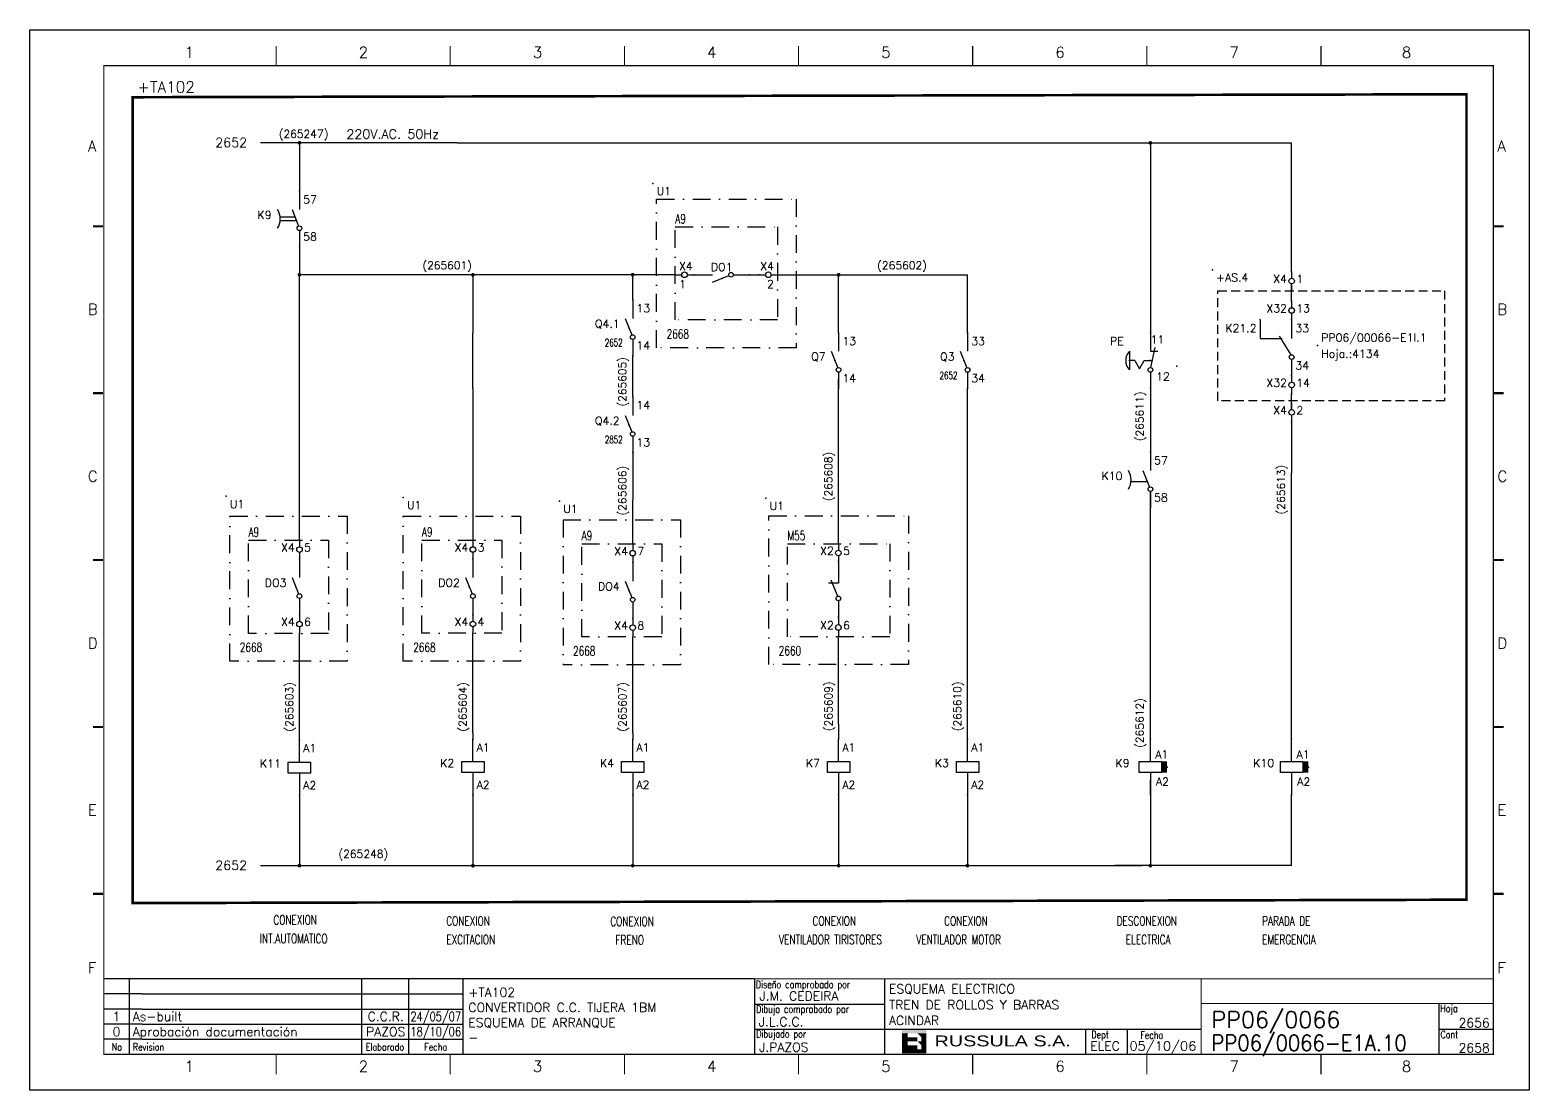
# Model space of a CAD drawing. Extents: x -25 to 1044, y -25744 to 292.
# Drawn here: x 89.6 to 509.6, y -7615.5 to -7318.5 of the extents above; entities that cross this region are included whole.
import ezdxf
from ezdxf.enums import TextEntityAlignment as Align

# ---------------------------------------------------------------- set-up
doc = ezdxf.new("R2010")
doc.units = 0
doc.header["$LTSCALE"] = 10
doc.header["$MEASUREMENT"] = 0
doc.linetypes.add('DASHDOT', pattern=[1, 0.5, -0.25, 0, -0.25])
doc.linetypes.add('HIDDEN', pattern=[0.375, 0.25, -0.125])
doc.layers.get('0').update_dxf_attribs({"linetype": 'CONTINUOUS'})
for name, color, linetype in [('1', 7, 'CONTINUOUS'), ('10', 5, 'CONTINUOUS'), ('102', 7, 'CONTINUOUS'), ('2', 7, 'CONTINUOUS'), ('3', 8, 'CONTINUOUS'), ('8', 1, 'CONTINUOUS'), ('9', 6, 'CONTINUOUS'), ('DIBUJO', 7, 'CONTINUOUS'), ('NODE', 7, 'CONTINUOUS')]:
    doc.layers.add(name, color=color, linetype=linetype)
doc.styles.add('HELVETICA', font='HELV.SHX')
doc.styles.add('LABEL', font='SIMPLEX', dxfattribs={"width": 0.8, "height": 4})
doc.styles.add('ROMANS', font='romans')
doc.styles.get("Standard").update_dxf_attribs({"font": 'simplex'})

# ---------------------------------------------------------------- blocks, each defined once
blk = doc.blocks.new('NOD', base_point=(237.5, 170))
at = {"layer": 'NODE'}
blk.add_point((237.5, 170), dxfattribs=at)
blk = doc.blocks.new('$071501S')
at = {"layer": '2'}
for p, q in [((0, -6), (0, 0)), ((-3, -6), (3, -6)), ((-3, -9), (-3, -6)), ((3, -6), (3, -9)), ((3, -9), (-3, -9)), ((0, -9), (0, -15))]:
    blk.add_line(p, q, dxfattribs=at)
at = {"layer": '2', "rotation": 90}
for p in [(0, 0), (0, -15)]:
    blk.add_blockref('NOD', p, dxfattribs=at)
at = {"layer": '8'}
for tag, p in [('1A', (1, -3.325)), ('2A', (1, -13.325))]:
    blk.add_attdef(tag, p, '', height=2.15, dxfattribs=at)
at = {"layer": '9'}
blk.add_attdef('ID', text='', height=2.15, dxfattribs=at).set_placement((-5, -7.5), align=Align.RIGHT)
blk = doc.blocks.new('$$PLU21C')
for p, q in [((0, 2.5), (0, 0.75)), ((0, -0.75), (0, -2.5))]:
    blk.add_line(p, q)
at = {"layer": '2'}
blk.add_circle((0, 0), 0.75, dxfattribs=at)
for p in [(0, 2.5), (0, -2.5)]:
    blk.add_blockref('NOD', p, dxfattribs=at)
at = {"layer": '8'}
blk.add_attdef('*A', (1.25, -0.5), '', height=2.15, dxfattribs=at)
at = {"layer": '9'}
blk.add_attdef('ID', text='', height=2.15, dxfattribs=at).set_placement((-1.25, -0.5), align=Align.RIGHT)
blk = doc.blocks.new('$070202S')
at = {"layer": '102'}
for p, q in [((0, 0), (0, -5)), ((-2, -5), (-0.23, -9.42)), ((0, -10.62), (0, -15))]:
    blk.add_line(p, q, dxfattribs=at)
blk.add_circle((0, -10), 0.625, dxfattribs=at)
blk.add_point((-1, -7.5), dxfattribs=at)
at = {"layer": '2'}
for p in [(0, 0), (0, -15)]:
    blk.add_blockref('NOD', p, dxfattribs=at)
at = {"layer": '8'}
for tag, p in [('1A', (1, -3.32)), ('2A', (1, -13.32))]:
    blk.add_attdef(tag, p, '', height=2.15, dxfattribs=at)
at = {"layer": '9'}
blk.add_attdef('ID', text='', height=2.15, dxfattribs=at).set_placement((-3.5, -7.5), align=Align.RIGHT)
blk = doc.blocks.new('$PP313')
at = {"layer": '2'}
blk.add_blockref('NOD', (0, 0), dxfattribs=at)
at = {"layer": '8'}
blk.add_attdef('1A', (1, -3.325), '', height=2.15, dxfattribs=at)
at = {"layer": '9'}
blk.add_attdef('ID', (1, 1), '', height=2.15, dxfattribs=at)
blk = doc.blocks.new('$0702029')
at = {"layer": '102'}
for p, q in [((0, 0), (5, 0)), ((10.62, 0), (15, 0)), ((5, -2), (9.42, -0.23))]:
    blk.add_line(p, q, dxfattribs=at)
blk.add_circle((10, 0), 0.625, dxfattribs=at)
blk.add_point((7.5, -1), dxfattribs=at)
at = {"layer": '2'}
for p in [(0, 0), (15, 0)]:
    blk.add_blockref('NOD', p, dxfattribs=at)
at = {"layer": '8', "flags": 8}
blk.add_attdef('1A', text='', height=2.15, dxfattribs=at).set_placement((4, -3.32), align=Align.RIGHT)
blk.add_attdef('2A', (11, -3.32), '', height=2.15, dxfattribs=at)
at = {"layer": '9'}
blk.add_attdef('ID', text='', height=2.15, dxfattribs=at).set_placement((7.5, 1), align=Align.CENTER)
blk = doc.blocks.new('$$PLR12C')
for p, q in [((-2.5, 0), (-0.75, 0)), ((0.75, 0), (2.5, 0))]:
    blk.add_line(p, q)
at = {"layer": '2'}
blk.add_circle((0, 0), 0.75, dxfattribs=at)
for p in [(-2.5, 0), (2.5, 0)]:
    blk.add_blockref('NOD', p, dxfattribs=at)
at = {"layer": '8'}
blk.add_attdef('*A', text='', height=2.15, dxfattribs=at).set_placement((1.5, -3.575), align=Align.RIGHT)
at = {"layer": '9'}
blk.add_attdef('ID', text='', height=2.15, dxfattribs=at).set_placement((1.5, 1.25), align=Align.RIGHT)
blk = doc.blocks.new('$$PLL21C')
for p, q in [((-2.5, 0), (-0.75, 0)), ((0.75, 0), (2.5, 0))]:
    blk.add_line(p, q)
at = {"layer": '2'}
blk.add_circle((0, 0), 0.75, dxfattribs=at)
for p in [(-2.5, 0), (2.5, 0)]:
    blk.add_blockref('NOD', p, dxfattribs=at)
at = {"layer": '8'}
blk.add_attdef('*A', (-1.5, -3.575), '', height=2.15, dxfattribs=at)
at = {"layer": '9'}
blk.add_attdef('ID', (-1.5, 1.25), '', height=2.15, dxfattribs=at)
blk = doc.blocks.new('$071507')
at = {"layer": '2'}
for p, q in [((6, 0), (0, 0)), ((6, 3), (9, 3)), ((6, -3), (6, 3)), ((9, 3), (9, -3)), ((9, 0), (15, 0)), ((9, -3), (6, -3))]:
    blk.add_line(p, q, dxfattribs=at)
blk.add_solid([(6, -3), (9, -3), (6, -4.5), (9, -4.5)], dxfattribs=at)
for p in [(0, 0), (15, 0), (7.5, -4.5)]:
    blk.add_blockref('NOD', p, dxfattribs=at)
at = {"layer": '8'}
blk.add_attdef('1A', text='', height=2.15, dxfattribs=at).set_placement((5, -3.325), align=Align.RIGHT)
blk.add_attdef('2A', (10, -3.325), '', height=2.15, dxfattribs=at)
at = {"layer": '9'}
blk.add_attdef('ID', text='', height=2.15, dxfattribs=at).set_placement((7.5, 4.175), align=Align.CENTER)
blk = doc.blocks.new('$021308')
at = {"layer": '2'}
blk.add_line((-2.5, 0), (2.5, 0), dxfattribs=at)
blk.add_arc((0, 2.625), 3.625, 226.39718, 313.60282, dxfattribs=at)
blk.add_blockref('NOD', (0, 0), dxfattribs=at)
blk = doc.blocks.new('$070203')
at = {"layer": '2'}
for p, q in [((0, 0), (5, 0)), ((9.39, 0.13), (4, 1.25)), ((5, 0), (5, 2)), ((10.62, 0), (15, 0))]:
    blk.add_line(p, q, dxfattribs=at)
blk.add_circle((10, 0), 0.625, dxfattribs=at)
for p in [(0, 0), (7.5, 0.52), (15, 0)]:
    blk.add_blockref('NOD', p, dxfattribs=at)
at = {"layer": '8'}
blk.add_attdef('1A', text='', height=2.15, dxfattribs=at).set_placement((4, -3.32), align=Align.RIGHT)
blk.add_attdef('2A', (11, -3.32), '', height=2.15, dxfattribs=at)
at = {"layer": '9'}
blk.add_attdef('ID', text='', height=2.15, dxfattribs=at).set_placement((7.5, 2.5), align=Align.CENTER)
blk = doc.blocks.new('$021208')
at = {"layer": '102'}
for p, q in [((-2.17, -3.75), (0, -2.5)), ((0, -5), (-2.17, -3.75)), ((0, -2.5), (0, -1)), ((0, -5), (0, -6.5))]:
    blk.add_line(p, q, dxfattribs=at)
at = {"layer": '3'}
for p in [(0, -1), (0, -6.5)]:
    blk.add_point(p, dxfattribs=at)
blk = doc.blocks.new('newcajec')
at = {"layer": '1'}
for p, q in [((179.4, 20.85), (0.13, 20.85)), ((7, 20.85), (7, 0)), ((71, 20.85), (71, 0)), ((84, 20.85), (84, 0.09)), ((99, 20.85), (99, 0)), ((215.2, 20.8), (215.2, 0)), ((10.6, 16.64), (0, 16.64)), ((10.6, 16.64), (99, 16.64)), ((184.64, 20.18), (184.81, 20.01)), ((184.81, 20.01), (185.18, 20.25)), ((10.6, 12.48), (0, 12.48)), ((10.6, 12.48), (99, 12.48)), ((179.4, 13.87), (215.2, 13.87)), ((368, 14.06), (368, 0)), ((10.6, 8.32), (0, 8.32)), ((10.6, 8.32), (99, 8.32)), ((10.6, 4.16), (0, 4.16)), ((10.6, 4.16), (99, 4.16)), ((179.4, 6.93), (267.63, 6.93)), ((267.63, 6.93), (302.5, 6.93)), ((270.63, 6.91), (270.63, 0)), ((282.07, 6.93), (282.07, 0)), ((368, 6.93), (383, 6.93))]:
    blk.add_line(p, q, dxfattribs=at)
for points in [[(47.5, 272.5, 0.3, 0.3, 0), (47.5, 277.91, 0.3, 0.3, 0)], [(95.5, 272.5, 0.3, 0.3, 0), (95.5, 277.91, 0.3, 0.3, 0)], [(143.5, 272.5, 0.3, 0.3, 0), (143.5, 277.91, 0.3, 0.3, 0)], [(191.5, 272.5, 0.3, 0.3, 0), (191.5, 277.91, 0.3, 0.3, 0)], [(239.5, 272.5, 0.3, 0.3, 0), (239.5, 277.91, 0.3, 0.3, 0)], [(287.5, 272.5, 0.3, 0.3, 0), (287.5, 277.91, 0.3, 0.3, 0)], [(335.5, 272.5, 0.3, 0.3, 0), (335.5, 277.91, 0.3, 0.3, 0)], [(-2.99, 228.23, 0.6, 0.6, 0), (-0.18, 228.23, 0.6, 0.6, 0)], [(383.01, 228.23, 0.6, 0.6, 0), (385.82, 228.23, 0.6, 0.6, 0)], [(-2.99, 182.23, 0.6, 0.6, 0), (-0.18, 182.23, 0.6, 0.6, 0)], [(383.01, 182.23, 0.6, 0.6, 0), (385.82, 182.23, 0.6, 0.6, 0)], [(-2.99, 136.23, 0.6, 0.6, 0), (-0.18, 136.23, 0.6, 0.6, 0)], [(383.01, 136.23, 0.6, 0.6, 0), (385.82, 136.23, 0.6, 0.6, 0)], [(-2.99, 90.23, 0.6, 0.6, 0), (-0.18, 90.23, 0.6, 0.6, 0)], [(383.01, 90.23, 0.6, 0.6, 0), (385.82, 90.23, 0.6, 0.6, 0)], [(-2.99, 44.23, 0.6, 0.6, 0), (-0.18, 44.23, 0.6, 0.6, 0)], [(383.01, 44.23, 0.6, 0.6, 0), (385.82, 44.23, 0.6, 0.6, 0)], [(383, 20.8, 0.3, 0.3, 0), (179.4, 20.8, 0.3, 0.3, 0), (179.4, 0, 0.3, 0.3, 0)], [(302.5, 20.8, 0.3, 0.3, 0), (302.5, 0, 0.3, 0.3, 0)], [(302.5, 14, 0.3, 0.3, 0), (383, 14, 0.3, 0.3, 0)], [(47.5, -5.5, 0.3, 0.3, 0), (47.5, -0.09, 0.3, 0.3, 0)], [(95.5, -5.5, 0.3, 0.3, 0), (95.5, -0.09, 0.3, 0.3, 0)], [(143.5, -5.5, 0.3, 0.3, 0), (143.5, -0.09, 0.3, 0.3, 0)], [(191.5, -5.5, 0.3, 0.3, 0), (191.5, -0.09, 0.3, 0.3, 0)], [(239.5, -5.5, 0.3, 0.3, 0), (239.5, -0.09, 0.3, 0.3, 0)], [(287.5, -5.5, 0.3, 0.3, 0), (287.5, -0.09, 0.3, 0.3, 0)], [(335.5, -5.5, 0.3, 0.3, 0), (335.5, -0.09, 0.3, 0.3, 0)]]:
    blk.add_lwpolyline(points, format="xyseb", dxfattribs=at)
at = {"layer": '1', "const_width": 0.3}
blk.add_lwpolyline([(0, 0), (0, 272.5), (383, 272.5), (383, 0)], close=True, dxfattribs=at)
at = {"layer": '2', "color": 14}
for p, q in [((221.42, 4.69), (221.42, 5.81)), ((221.42, 2.47), (221.42, 3.58))]:
    blk.add_line(p, q, dxfattribs=at)
for points in [[(220.05, 5.81), (220.05, 6.92), (226.74, 5.81), (226.74, 6.92)], [(221.42, 2.47), (220.05, 2.47), (221.42, 5.81), (220.05, 5.81)], [(221.42, 4.69), (224.25, 4.69), (221.42, 3.58), (224.25, 3.58)], [(224.25, 5.81), (225.37, 5.81), (225.37, 4.69)], [(225.37, 5.81), (226.74, 5.81), (225.37, 1.35), (226.74, 1.35)], [(224.25, 0.24), (224.25, 2.47), (220.05, 0.24), (220.05, 2.47)], [(224.25, 3.58), (225.37, 3.58), (225.37, 2.47)], [(226.74, 1.35), (226.74, 0.24), (224.25, 1.35), (224.25, 0.24)]]:
    blk.add_solid(points, dxfattribs=at)
at = {"layer": '1', "style": 'ROMANS'}
for s, p in [('1', (22.29, 274.68)), ('2', (70.29, 274.68)), ('3', (118.29, 274.68)), ('4', (166.29, 274.68)), ('5', (214.29, 274.68)), ('6', (262.29, 274.68)), ('7', (310.29, 274.68)), ('8', (357.79, 274.68)), ('A', (-4.37, 248.84)), ('A', (384.13, 248.84)), ('B', (-4.37, 203.84)), ('B', (384.13, 203.84)), ('C', (-4.37, 157.84)), ('C', (384.13, 157.84)), ('D', (-4.37, 111.84)), ('D', (384.13, 111.84)), ('E', (-4.37, 65.84)), ('E', (384.13, 65.84)), ('F', (-4.37, 22.34)), ('F', (384.13, 22.34)), ('1', (22.29, -4.82)), ('2', (70.29, -4.82)), ('3', (118.29, -4.82)), ('4', (166.29, -4.82)), ('5', (214.29, -4.82)), ('6', (262.29, -4.82)), ('7', (310.29, -4.82)), ('8', (357.79, -4.82))]:
    blk.add_text(s, height=3, dxfattribs=at).set_placement(p)
at = {"layer": '1', "style": 'LABEL', "width": 0.8}
for s, p in [('Diseno comprobado por', (179.73, 18.27)), ('Dibujo comprobado por', (179.81, 11.47)), ('Hoja', (368.38, 11.66)), ('Dibujado por', (179.83, 4.64)), ('Fecha', (285.71, 4.3)), ('Cont', (368.43, 4.46)), ('No', (2.23, 1.05)), ('Revision', (8, 1.05))]:
    blk.add_text(s, height=2, dxfattribs=at).set_placement(p)
for s, p in [('Dept', (274.61, 4.44)), ('Elaborado', (77.5, 1.05)), ('Fecha', (91.5, 1.05))]:
    blk.add_text(s, height=2, dxfattribs=at).set_placement(p, align=Align.CENTER)
at = {"layer": '10', "style": 'ROMANS'}
for tag, p in [('REV41', (3.5, 18.74)), ('REV43', (77.7, 18.74)), ('REV31', (3.5, 14.58)), ('REV33', (77.7, 14.58)), ('REV21', (3.5, 10.42)), ('REV23', (77.7, 10.42)), ('REV11', (3.5, 6.27)), ('REV13', (77.7, 6.27))]:
    blk.add_attdef(tag, text='', height=2.5, dxfattribs=at).set_placement(p, align=Align.MIDDLE)
for tag, p, height in [('REV42', (8, 17.49), 2.5), ('SHEETNAME1', (100.5, 15.83), 2.5), ('DESIGNCHECK', (180.74, 14.83), 2.5), ('DOCUMENTTYPE', (216.43, 16.8), 2.5), ('NOTA', (305.32, 15.8), 3), ('REV32', (8, 13.33), 2.5), ('SHEETNAME2', (100.5, 11.67), 2.5), ('OBJECT', (216.43, 12.4), 2.5), ('REV22', (8, 9.17), 2.5), ('SHEETNAME3', (100.5, 7.51), 2.5), ('DRAWINGCHECK', (180.53, 7.71), 2.5), ('CUSTOMER', (216.43, 8.08), 2.5), ('ORDER', (305.32, 7.3), 4.5), ('REV12', (8, 5.01), 2.5), ('SHEETNAME4', (100.5, 3.35), 2.5), ('DOCUMENT_ID', (305.32, 0.93), 4.4), ('USER', (180.63, 0.71), 2.5), ('DEPARTMENT', (271.93, 1.05), 2.5)]:
    blk.add_attdef(tag, p, '', height=height, dxfattribs=at)
for tag, width, p, p2 in [('REV44', 1.221199, (84.53, 17.49), (98.48, 17.49)), ('REV34', 1.221199, (84.53, 13.33), (98.48, 13.33)), ('REV24', 1.221199, (84.53, 9.17), (98.48, 9.17)), ('REV14', 1.221199, (84.53, 5.01), (98.48, 5.01)), ('CREATED2', 7.039915, (282.71, 1.05), (301.14, 1.05))]:
    blk.add_attdef(tag, text='', height=2.5, dxfattribs=dict(at, width=width)).set_placement(p, p2, align=Align.FIT)
for tag, p in [('SHEET', (382, 7.43)), ('NEXTSHEET', (382, 0.5))]:
    blk.add_attdef(tag, text='', height=2.5, dxfattribs=at).set_placement(p, align=Align.RIGHT)
at = {"layer": 'DIBUJO', "color": 14, "style": 'HELVETICA', "width": 1.3}
blk.add_text('RUSSULA S.A.', height=3, dxfattribs=at).set_placement((229, 2.19))
blk = doc.blocks.new('RR')
at = {"layer": '102'}
for p, q in [((158.63, 156.42), (158.63, 151.42)), ((167.05, 156.42), (167.05, 151.42)), ((158.63, 151.42), (164.55, 151.42)), ((163.74, 152), (166.82, 147)), ((167.05, 145.79), (167.05, 141.42))]:
    blk.add_line(p, q, dxfattribs=at)
blk.add_circle((167.05, 146.42), 0.625, dxfattribs=at)
at = {"layer": '2', "rotation": 270}
for p in [(158.63, 156.42), (167.05, 156.42)]:
    blk.add_blockref('NOD', p, dxfattribs=at)
at = {"layer": '9', "rotation": 270}
blk.add_blockref('NOD', (167.05, 141.42), dxfattribs=at)
at = {"layer": '8'}
blk.add_attdef('1A', text='', height=2.15, dxfattribs=at).set_placement((157.63, 153.09), align=Align.RIGHT)
for tag, p in [('2A', (168.05, 153.09)), ('3A', (168.05, 143.09))]:
    blk.add_attdef(tag, p, '', height=2.15, dxfattribs=at)
at = {"layer": '9'}
blk.add_attdef('ID', text='', height=2.15, dxfattribs=at).set_placement((161.05, 146.42), align=Align.RIGHT)

msp = doc.modelspace()

# ---------------------------------------------------------------- linework, layer by layer
for p, q in [((443.12, -7386.24), (443.12, -7350.15)), ((270.43, -7387.11), (164.87, -7387.11)), ((443.12, -7394.51), (443.12, -7389.63)), ((403.54, -7418.98), (403.54, -7436.75)), ((443.12, -7424.89), (443.12, -7420.59)), ((443.12, -7424.89), (443.12, -7422.95)), ((443.12, -7428.28), (443.12, -7442.62)), ((443.12, -7457.62), (443.12, -7442.62)), ((443.12, -7552.66), (393.6, -7552.66))]:
    msp.add_line(p, q)
at = {"const_width": 0.521}
for points in [[(403.28, -7350.15, 1), (403.8, -7350.15, 1)], [(315.93, -7552.66, 1), (316.45, -7552.66, 1)], [(352.02, -7552.66, 1), (352.55, -7552.66, 1)]]:
    msp.add_lwpolyline(points, format="xyb", close=True, dxfattribs=at)
at = {"layer": '2', "color": 7}
for p, q in [((209.32, -7350.15), (154.24, -7350.15)), ((165.13, -7350.15), (165.13, -7363.64)), ((209.32, -7350.15), (443.12, -7350.15)), ((403.54, -7350.15), (403.54, -7403.33)), ((165.13, -7379.28), (165.13, -7387.1)), ((165.13, -7390.93), (165.13, -7387.1)), ((213.72, -7387.1), (213.72, -7403.33)), ((258.49, -7394.13), (258.49, -7387.11)), ((291.25, -7387.11), (293.89, -7387.11)), ((299.11, -7387.11), (352.31, -7387.11)), ((316.19, -7403.33), (316.19, -7387.11)), ((352.31, -7403.34), (352.31, -7387.11)), ((165.13, -7392.65), (165.13, -7389.2)), ((165.13, -7461.5), (165.13, -7392.65)), ((213.72, -7418.98), (213.72, -7403.33)), ((258.49, -7421.29), (258.49, -7409.77)), ((316.19, -7462.45), (316.19, -7416.37)), ((213.72, -7418.98), (213.72, -7461.48)), ((352.31, -7517.2), (352.31, -7418.98)), ((258.49, -7436.94), (258.49, -7450.14)), ((258.49, -7462.5), (258.49, -7450.14)), ((403.54, -7517.2), (403.54, -7447.83)), ((443.12, -7517.2), (443.12, -7457.62)), ((316.13, -7473.51), (313.31, -7473.51)), ((316.13, -7472.56), (316.13, -7473.51)), ((316.13, -7482.98), (316.13, -7483.37)), ((165.13, -7517.37), (165.13, -7487.57)), ((213.72, -7515.53), (213.72, -7487.56)), ((258.49, -7515.53), (258.49, -7488.57)), ((316.19, -7513.05), (316.19, -7488.52)), ((316.19, -7513.05), (316.19, -7517.2)), ((213.72, -7515.53), (213.72, -7517.37)), ((258.49, -7515.53), (258.49, -7517.37)), ((165.13, -7528.54), (165.13, -7539.73)), ((165.13, -7528.54), (165.13, -7533.01)), ((213.72, -7528.55), (213.72, -7531.39)), ((213.72, -7528.55), (213.72, -7532.85)), ((316.19, -7528.55), (316.19, -7539.73)), ((316.19, -7528.55), (316.19, -7532.85)), ((352.31, -7528.55), (352.31, -7539.74)), ((352.31, -7528.55), (352.31, -7532.85)), ((403.54, -7528.71), (403.54, -7539.73)), ((403.54, -7532.85), (403.54, -7528.71)), ((213.72, -7531.39), (213.72, -7539.73)), ((258.49, -7532.85), (258.49, -7552.66)), ((443.12, -7552.66), (443.12, -7532.85)), ((165.13, -7539.73), (165.13, -7552.66)), ((213.72, -7539.73), (213.72, -7552.66)), ((316.19, -7539.73), (316.19, -7552.66)), ((352.31, -7539.74), (352.31, -7552.66)), ((403.54, -7539.73), (403.54, -7552.4)), ((154.24, -7552.66), (401.25, -7552.66))]:
    msp.add_line(p, q, dxfattribs=at)
at = {"layer": '2', "color": 7, "linetype": 'DASHDOT'}
for p, q in [((265.21, -7407.59), (265.21, -7365.88)), ((265.21, -7365.88), (304.32, -7365.88)), ((304.32, -7365.88), (304.32, -7407.59)), ((270.43, -7399.77), (270.43, -7373.7)), ((270.43, -7373.7), (299.11, -7373.7)), ((299.11, -7373.7), (299.11, -7399.77)), ((299.11, -7399.77), (270.43, -7399.77)), ((304.32, -7407.59), (265.21, -7407.59)), ((145.64, -7495.39), (145.64, -7454.72)), ((145.64, -7454.72), (178.49, -7454.72)), ((178.49, -7454.72), (178.49, -7495.39)), ((194.22, -7495.38), (194.22, -7454.7)), ((194.22, -7454.7), (227.07, -7454.7)), ((227.07, -7454.7), (227.07, -7495.38)), ((296.64, -7496.34), (296.64, -7454.63)), ((296.64, -7454.63), (335.75, -7454.63)), ((335.75, -7454.63), (335.75, -7496.34)), ((238.99, -7455.72), (238.99, -7496.39)), ((238.99, -7455.72), (271.85, -7455.72)), ((271.85, -7455.72), (271.85, -7496.39)), ((150.85, -7461.5), (173.27, -7461.5)), ((150.85, -7487.57), (150.85, -7461.5)), ((173.27, -7461.5), (173.27, -7487.57)), ((199.44, -7461.48), (221.86, -7461.48)), ((199.44, -7487.56), (199.44, -7461.48)), ((221.86, -7461.48), (221.86, -7487.56)), ((244.21, -7488.57), (244.21, -7462.5)), ((244.21, -7462.5), (266.63, -7462.5)), ((266.63, -7462.5), (266.63, -7488.57)), ((301.85, -7462.45), (330.53, -7462.45)), ((301.85, -7488.52), (301.85, -7462.45)), ((330.53, -7462.45), (330.53, -7488.52)), ((173.27, -7487.57), (150.85, -7487.57)), ((221.86, -7487.56), (199.44, -7487.56)), ((266.63, -7488.57), (244.21, -7488.57)), ((330.53, -7488.52), (301.85, -7488.52)), ((178.49, -7495.39), (145.64, -7495.39)), ((227.07, -7495.38), (194.22, -7495.38)), ((271.85, -7496.39), (238.99, -7496.39)), ((335.75, -7496.34), (296.64, -7496.34))]:
    msp.add_line(p, q, dxfattribs=at)
at = {"layer": '2'}
for p, q in [((163.88, -7370.94), (159.72, -7370.94)), ((164.29, -7371.98), (159.72, -7371.98)), ((403.39, -7411.16), (404.06, -7411.16)), ((402.7, -7445.09), (398.13, -7445.09))]:
    msp.add_line(p, q, dxfattribs=at)
at = {"layer": '2', "color": 7, "linetype": 'HIDDEN'}
for p, q in [((422.46, -7391.58), (485.99, -7391.58)), ((422.46, -7422.42), (422.46, -7391.58)), ((485.99, -7391.58), (485.99, -7422.42)), ((485.99, -7422.42), (422.46, -7422.42))]:
    msp.add_line(p, q, dxfattribs=at)
at = {"layer": '2', "color": 3, "linetype": 'DASHDOT'}
msp.add_lwpolyline([(118.43, -7337.36, 0.73, 0.73, 0), (492.11, -7336.53, 0.73, 0.73, 0), (492.11, -7562.2, 0.73, 0.73, 0), (118.43, -7563.15, 0.73, 0.73, 0), (118.43, -7337.36, 0.73, 0.73, 0)], format="xyseb", dxfattribs=at)
at = {"layer": '2', "color": 7}
for points in [[(164.87, -7350.15, 0.521, 0.521, 1), (165.39, -7350.15, 0.521, 0.521, 1)], [(164.87, -7387.1, 0.521, 0.521, 1), (165.39, -7387.1, 0.521, 0.521, 1)], [(213.45, -7387.11, 0.521, 0.521, 1), (213.98, -7387.11, 0.521, 0.521, 1)], [(258.23, -7387.11, 0.521, 0.521, 1), (258.75, -7387.11, 0.521, 0.521, 1)], [(164.87, -7552.66, 0.521, 0.521, 1), (165.39, -7552.66, 0.521, 0.521, 1)], [(213.45, -7552.66, 0.521, 0.521, 1), (213.98, -7552.66, 0.521, 0.521, 1)]]:
    msp.add_lwpolyline(points, format="xyseb", close=True, dxfattribs=at)
at = {"layer": '2', "color": 7, "const_width": 0.521}
for points in [[(315.93, -7387.11, 1), (316.45, -7387.11, 1)], [(258.23, -7552.66, 1), (258.75, -7552.66, 1)], [(403.28, -7552.66, 1), (403.8, -7552.66, 1)]]:
    msp.add_lwpolyline(points, format="xyb", close=True, dxfattribs=at)
at = {"layer": '2'}
for centre in [(154.82, -7371.46), (393.23, -7444.57)]:
    msp.add_arc(centre, 4.92, 327.9946, 32.0054, dxfattribs=at)
at = {"layer": 'DIBUJO'}
msp.add_lwpolyline([(89.63, -7318.52), (509.63, -7318.52), (509.63, -7615.52), (89.63, -7615.52), (89.63, -7318.52)], dxfattribs=at)

# ---------------------------------------------------------------- block references
ref = msp.add_blockref('$PP313', (264.16, -7361.49), dxfattribs=dict(xscale=-1.042899108923671, yscale=1.042899108923671, zscale=1.042899108923671, rotation=180))
ref.add_attrib('ID', 'U1', (265.21, -7364.78), dxfattribs={"layer": '9', "height": 2.242, "style": 'ROMANS'})
ref = msp.add_blockref('$PP313', (420.91, -7385.72), dxfattribs=dict(xscale=-1.042899108923671, yscale=1.042899108923671, zscale=1.042899108923671, rotation=180))
ref.add_attrib('ID', '+AS.4', (421.95, -7389.01), dxfattribs={"layer": '9', "height": 2.242, "style": 'ROMANS'})
at = {"xscale": 1.042899108923671, "yscale": 1.042899108923671, "zscale": 1.042899108923671}
msp.add_blockref('RR', (268.9, -7562.86), dxfattribs=at).add_auto_attribs({'1A': 'K21.2', '2A': '33', '3A': '34'})
msp.add_blockref('$PP313', (410.97, -7412.7), dxfattribs=at)
ref = msp.add_blockref('$PP313', (144.59, -7449.18), dxfattribs=dict(xscale=-1.042899108923671, yscale=1.042899108923671, zscale=1.042899108923671, rotation=180))
ref.add_attrib('ID', 'U1', (145.63, -7452.47), dxfattribs={"layer": '9', "height": 2.242, "style": 'ROMANS'})
ref = msp.add_blockref('$PP313', (194.22, -7449.49), dxfattribs=dict(xscale=-1.042899108923671, yscale=1.042899108923671, zscale=1.042899108923671, rotation=180))
ref.add_attrib('ID', 'U1', (195.26, -7452.77), dxfattribs={"layer": '9', "height": 2.242, "style": 'ROMANS'})
ref = msp.add_blockref('$PP313', (238.01, -7450.55), dxfattribs=dict(xscale=-1.042899108923671, yscale=1.042899108923671, zscale=1.042899108923671, rotation=180))
ref.add_attrib('ID', 'U1', (239.05, -7453.84), dxfattribs={"layer": '9', "height": 2.242, "style": 'ROMANS'})
ref = msp.add_blockref('$PP313', (295.79, -7449.72), dxfattribs=dict(xscale=-1.042899108923671, yscale=1.042899108923671, zscale=1.042899108923671, rotation=180))
ref.add_attrib('ID', 'U1', (296.84, -7453), dxfattribs={"layer": '9', "height": 2.242, "style": 'ROMANS'})
at = {"layer": '2', "color": 7}
ref = msp.add_blockref('newcajec', (110.3, -7605.52), dxfattribs=dict(at, xscale=1.016513761467885, yscale=1.016513761467885, zscale=1.016513761467885))
ref.add_attrib('REV24', '24/05/07', dxfattribs={"layer": '10', "height": 2.541, "style": 'ROMANS', "width": 0.728168}).set_placement((196.22, -7596.19), (210.41, -7596.19), align=Align.FIT)
ref.add_attrib('SHEETNAME3', 'ESQUEMA DE ARRANQUE', (212.46, -7597.89), dxfattribs={"layer": '10', "height": 2.5413, "style": 'ROMANS'})
ref.add_attrib('SHEETNAME2', 'CONVERTIDOR C.C. TIJERA 1BM', (212.46, -7593.66), dxfattribs={"layer": '10', "height": 2.5413, "style": 'ROMANS'})
ref.add_attrib('SHEETNAME1', '+TA102', (212.46, -7589.43), dxfattribs={"layer": '10', "height": 2.541, "style": 'ROMANS'})
ref.add_attrib('USER', 'J.PAZOS', (293.92, -7604.8), dxfattribs={"layer": '10', "height": 2.541, "style": 'ROMANS'})
ref.add_attrib('DRAWINGCHECK', 'J.L.C.C.', (293.82, -7597.68), dxfattribs={"layer": '10', "height": 2.541, "style": 'ROMANS'})
ref.add_attrib('DESIGNCHECK', 'J.M. CEDEIRA', (294.02, -7590.44), dxfattribs={"layer": '10', "height": 2.5413, "style": 'ROMANS'})
ref.add_attrib('REV22', 'As-built', (118.43, -7596.19), dxfattribs={"layer": '10', "height": 2.541, "style": 'ROMANS'})
ref.add_attrib('REV12', 'Aprobación documentación', (118.43, -7600.42), dxfattribs={"layer": '10', "height": 2.5413, "style": 'ROMANS'})
ref.add_attrib('REV21', '1', dxfattribs={"layer": '10', "height": 2.54, "style": 'ROMANS'}).set_placement((113.86, -7594.92), align=Align.MIDDLE)
ref.add_attrib('REV11', '0', dxfattribs={"layer": '10', "height": 2.54, "style": 'ROMANS'}).set_placement((113.86, -7599.15), align=Align.MIDDLE)
ref.add_attrib('SHEETNAME4', '-', (212.46, -7602.12), dxfattribs={"layer": '10', "height": 2.54, "style": 'ROMANS'})
ref.add_attrib('REV14', '18/10/06', dxfattribs={"layer": '10', "height": 2.541, "style": 'ROMANS', "width": 0.728168}).set_placement((196.22, -7600.42), (210.41, -7600.42), align=Align.FIT)
ref.add_attrib('REV23', 'C.C.R.', dxfattribs={"layer": '10', "height": 2.541, "style": 'ROMANS'}).set_placement((189.29, -7594.92), align=Align.MIDDLE)
ref.add_attrib('REV13', 'PAZOS', dxfattribs={"layer": '10', "height": 2.541, "style": 'ROMANS'}).set_placement((189.29, -7599.15), align=Align.MIDDLE)
ref.add_attrib('DOCUMENT_ID', 'PP06/0066-E1A.10', (420.67, -7604.57), dxfattribs={"layer": '10', "height": 4.4727, "style": 'ROMANS', "width": 0.9})
ref.add_attrib('ORDER', 'PP06/0066', (420.67, -7598.1), dxfattribs={"layer": '10', "height": 4.574, "style": 'ROMANS'})
ref.add_attrib('CUSTOMER', 'ACINDAR', (330.31, -7597.3), dxfattribs={"layer": '10', "height": 2.541, "style": 'ROMANS'})
ref.add_attrib('OBJECT', 'TREN DE ROLLOS Y BARRAS', (330.31, -7592.91), dxfattribs={"layer": '10', "height": 2.5413, "style": 'ROMANS'})
ref.add_attrib('DOCUMENTTYPE', 'ESQUEMA ELECTRICO', (330.31, -7588.44), dxfattribs={"layer": '10', "height": 2.5413, "style": 'ROMANS'})
ref.add_attrib('CREATED2', '05/10/06', dxfattribs={"layer": '10', "height": 2.541, "style": 'ROMANS', "width": 0.961976}).set_placement((397.68, -7604.46), (416.42, -7604.46), align=Align.FIT)
ref.add_attrib('DEPARTMENT', 'ELEC', (386.72, -7604.46), dxfattribs={"layer": '10', "height": 2.541, "style": 'ROMANS'})
ref.add_attrib('NEXTSHEET', '2658', dxfattribs={"layer": '10', "height": 2.541, "style": 'ROMANS'}).set_placement((498.61, -7605.01), align=Align.RIGHT)
ref.add_attrib('SHEET', '2656', dxfattribs={"layer": '10', "height": 2.541, "style": 'ROMANS'}).set_placement((498.61, -7597.96), align=Align.RIGHT)
ref = msp.add_blockref('$070202S', (165.13, -7363.64), dxfattribs=dict(at, xscale=1.042899108923671, yscale=1.042899108923671, zscale=1.042899108923671))
ref.add_attrib('ID', 'K9', dxfattribs={"layer": '9', "height": 2.242}).set_placement((157.31, -7371.46), align=Align.RIGHT)
ref.add_attrib('1A', '57', (166.17, -7367.11), dxfattribs={"layer": '8', "height": 2.242})
ref.add_attrib('2A', '58', (166.17, -7377.54), dxfattribs={"layer": '8', "height": 2.242})
at = {"layer": '2', "color": 7, "xscale": 1.042899108923671, "yscale": 1.042899108923671, "zscale": 1.042899108923671}
for name, p, values in [('$$PLL21C', (273.03, -7387.11), {'ID': 'X4', '*A': '1'}), ('$$PLR12C', (296.5, -7387.11), {'ID': 'X4', '*A': '2'}), ('$$PLU21C', (443.12, -7388.85), {'ID': 'X4', '*A': '1'}), ('$070202S', (258.49, -7394.13), {'ID': 'Q4.1', '1A': '13', '2A': '14'}), ('$$PLU21C', (443.12, -7397.12), {'ID': 'X32', '*A': '13'}), ('$070202S', (316.19, -7403.33), {'ID': 'Q7', '1A': '13', '2A': '14'}), ('$070202S', (352.31, -7403.34), {'ID': 'Q3', '1A': '33', '2A': '34'}), ('$$PLU21C', (443.12, -7417.98), {'ID': 'X32', '*A': '14'}), ('$070202S', (258.49, -7421.29), {'ID': 'Q4.2', '1A': '14', '2A': '13'}), ('$$PLU21C', (443.12, -7425.67), {'ID': 'X4', '*A': '2'}), ('$$PLU21C', (165.13, -7464.11), {'ID': 'X4', '*A': '5'}), ('$$PLU21C', (213.72, -7464.09), {'ID': 'X4', '*A': '3'}), ('$$PLU21C', (258.49, -7465.11), {'ID': 'X4', '*A': '7'}), ('$$PLU21C', (316.13, -7465.06), {'ID': 'X2', '*A': '5'}), ('$$PLU21C', (165.13, -7484.96), {'ID': 'X4', '*A': '6'}), ('$$PLU21C', (213.72, -7484.95), {'ID': 'X4', '*A': '4'}), ('$$PLU21C', (258.49, -7485.96), {'ID': 'X4', '*A': '8'}), ('$$PLU21C', (316.13, -7485.92), {'ID': 'X2', '*A': '6'}), ('$071501S', (165.13, -7517.37), {'ID': 'K11', '1A': 'A1', '2A': 'A2'}), ('$071501S', (213.72, -7517.2), {'ID': 'K2', '1A': 'A1', '2A': 'A2'}), ('$071501S', (258.49, -7517.2), {'ID': 'K4', '1A': 'A1', '2A': 'A2'}), ('$071501S', (316.19, -7517.2), {'ID': 'K7', '1A': 'A1', '2A': 'A2'}), ('$071501S', (352.31, -7517.2), {'ID': 'K3', '1A': 'A1', '2A': 'A2'})]:
    msp.add_blockref(name, p, dxfattribs=at).add_auto_attribs(values)
at = {"layer": '2', "color": 7}
ref = msp.add_blockref('$0702029', (275.61, -7387.11), dxfattribs=dict(at, xscale=1.042899108923671, yscale=1.042899108923671, zscale=1.042899108923671))
ref.add_attrib('ID', 'DO1', dxfattribs={"layer": '9', "height": 2.242}).set_placement((283.43, -7386.06), align=Align.CENTER)
at = {"layer": '2'}
ref = msp.add_blockref('$070203', (403.54, -7403.33), dxfattribs=dict(at, xscale=1.042899108923671, yscale=1.042899108923671, zscale=1.042899108923671, rotation=270))
ref.add_attrib('ID', 'PE', dxfattribs={"layer": '9', "height": 2.242}).set_placement((394.16, -7406.8), align=Align.CENTER)
ref.add_attrib('1A', '11', dxfattribs={"layer": '8', "height": 2.242}).set_placement((407.44, -7406.39), align=Align.RIGHT)
ref.add_attrib('2A', '12', (405.14, -7416.74), dxfattribs={"layer": '8', "height": 2.242})
at = {"layer": '2', "xscale": 1.042899108923671, "yscale": 1.042899108923671, "zscale": 1.042899108923671}
msp.add_blockref('$PP313', (450.36, -7406.89), dxfattribs=at).add_auto_attribs({'ID': 'PP06/00066-E1I.1', '1A': 'Hoja.:4134'})
at = {"layer": '2', "yscale": 1.042899108923671, "zscale": 1.042899108923671, "rotation": 270}
for name, p, xscale in [('$021308', (397.66, -7411.16), 1.042899108923671), ('$021208', (404.44, -7411.16), -1.042899108923671)]:
    msp.add_blockref(name, p, dxfattribs=dict(at, xscale=xscale))
at = {"layer": '2', "color": 7}
ref = msp.add_blockref('$070202S', (403.54, -7436.75), dxfattribs=dict(at, xscale=1.042899108923671, yscale=1.042899108923671, zscale=1.042899108923671))
ref.add_attrib('ID', 'K10', dxfattribs={"layer": '9', "height": 2.242}).set_placement((395.72, -7444.57), align=Align.RIGHT)
ref.add_attrib('1A', '57', (404.58, -7440.22), dxfattribs={"layer": '8', "height": 2.242})
ref.add_attrib('2A', '58', (404.58, -7450.65), dxfattribs={"layer": '8', "height": 2.242})
ref = msp.add_blockref('$070202S', (165.13, -7466.71), dxfattribs=dict(at, xscale=1.042899108923671, yscale=1.042899108923671, zscale=1.042899108923671))
ref.add_attrib('ID', 'DO3', dxfattribs={"layer": '9', "height": 2.242}).set_placement((161.48, -7474.54), align=Align.RIGHT)
ref = msp.add_blockref('$070202S', (213.72, -7466.7), dxfattribs=dict(at, xscale=1.042899108923671, yscale=1.042899108923671, zscale=1.042899108923671))
ref.add_attrib('ID', 'DO2', dxfattribs={"layer": '9', "height": 2.242}).set_placement((210.06, -7474.52), align=Align.RIGHT)
at = {"layer": '2', "color": 7, "xscale": 1.042899108923671, "yscale": 1.042899108923671, "zscale": 1.042899108923671}
msp.add_blockref('$070202S', (316.13, -7467.34), dxfattribs=at)
at = {"layer": '2', "color": 7}
ref = msp.add_blockref('$070202S', (258.49, -7467.71), dxfattribs=dict(at, xscale=1.042899108923671, yscale=1.042899108923671, zscale=1.042899108923671))
ref.add_attrib('ID', 'DO4', dxfattribs={"layer": '9', "height": 2.242}).set_placement((254.84, -7475.53), align=Align.RIGHT)
ref = msp.add_blockref('$071507', (403.54, -7532.85), dxfattribs=dict(at, xscale=1.042899108923671, yscale=1.042899108923671, zscale=1.042899108923671, rotation=90))
ref.add_attrib('ID', 'K9', dxfattribs={"layer": '9', "height": 2.242}).set_placement((395.72, -7525.02), align=Align.CENTER)
ref.add_attrib('1A', 'A2', dxfattribs={"layer": '8', "height": 2.242}).set_placement((408.75, -7530.24), align=Align.RIGHT)
ref.add_attrib('2A', 'A1', (404.91, -7522.61), dxfattribs={"layer": '8', "height": 2.242})
ref = msp.add_blockref('$071507', (443.12, -7532.85), dxfattribs=dict(at, xscale=1.042899108923671, yscale=1.042899108923671, zscale=1.042899108923671, rotation=90))
ref.add_attrib('ID', 'K10', dxfattribs={"layer": '9', "height": 2.242}).set_placement((435.29, -7525.02), align=Align.CENTER)
ref.add_attrib('1A', 'A2', dxfattribs={"layer": '8', "height": 2.242}).set_placement((448.33, -7530.24), align=Align.RIGHT)
ref.add_attrib('2A', 'A1', (444.49, -7522.61), dxfattribs={"layer": '8', "height": 2.242})

# ---------------------------------------------------------------- texts
at = {"layer": '2', "color": 6}
for s, height, p in [('+TA102', 3.129, (119.73, -7336.06)), ('(265247)', 2.19, (159.34, -7348.73)), ('(265601)', 2.19, (199.57, -7385.58)), ('(265602)', 2.19, (327.02, -7385.58)), ('(265248)', 2.19, (176.08, -7550.46))]:
    msp.add_text(s, height=height, dxfattribs=at).set_placement(p)
at = {"layer": '2', "color": 7, "style": 'ROMANS'}
for s, height, p in [('2652', 2.607, (141.52, -7351.36)), ('220V.AC. 50Hz', 2.6072, (178.28, -7349)), ('2652', 2.607, (141.52, -7553.87))]:
    msp.add_text(s, height=height, dxfattribs=at).set_placement(p)
at = {"layer": '2', "color": 7, "style": 'ROMANS', "width": 0.7}
for s, height, p in [('A9', 2.607, (270.42, -7372.7)), ('2668', 2.607, (268.01, -7405)), ('2652', 2.086, (250.67, -7407.16)), ('2652', 2.086, (344.48, -7416.37)), ('2852', 2.086, (250.67, -7434.33)), ('A9', 2.607, (150.85, -7460.5)), ('A9', 2.607, (199.44, -7460.48)), ('A9', 2.607, (244.21, -7461.5)), ('M55', 2.607, (301.85, -7461.45)), ('2668', 2.607, (148.43, -7492.79)), ('2668', 2.607, (197.02, -7492.79)), ('2668', 2.607, (241.79, -7493.8)), ('2660', 2.607, (299.43, -7493.75)), ('CONEXION', 2.607, (157.83, -7569.18)), ('CONEXION', 2.607, (206.27, -7569.47)), ('CONEXION', 2.607, (252.22, -7569.57)), ('CONEXION', 2.607, (308.88, -7569.47)), ('CONEXION', 2.607, (345.77, -7569.47)), ('DESCONEXION', 2.6072, (394.1, -7569.47)), ('PARADA DE', 2.607, (434.86, -7569.47)), ('INT.AUTOMATICO', 2.6072, (154, -7574.4)), ('EXCITACION', 2.607, (206.27, -7574.68)), ('FRENO', 2.607, (253.68, -7574.78)), ('VENTILADOR TIRISTORES', 2.6072, (299.49, -7574.68)), ('VENTILADOR MOTOR', 2.6072, (337.95, -7574.68)), ('ELECTRICA', 2.607, (396.67, -7574.68)), ('EMERGENCIA', 2.607, (434.86, -7574.68))]:
    msp.add_text(s, height=height, dxfattribs=at).set_placement(p)
at = {"layer": '2', "color": 6}
for s, p in [('(265605)', (256.68, -7424.05)), ('(265611)', (401.65, -7433.73)), ('(265608)', (314.39, -7450.56)), ('(265606)', (256.68, -7454.53)), ('(265613)', (441.23, -7454.24)), ('(265603)', (163.38, -7515.12)), ('(265604)', (211.97, -7515.12)), ('(265607)', (256.74, -7515.12)), ('(265609)', (314.45, -7514.95)), ('(265610)', (350.56, -7514.96)), ('(265612)', (401.65, -7519.63))]:
    msp.add_text(s, height=2.19, rotation=90, dxfattribs=at).set_placement(p)

doc.saveas('drawing.dxf')
